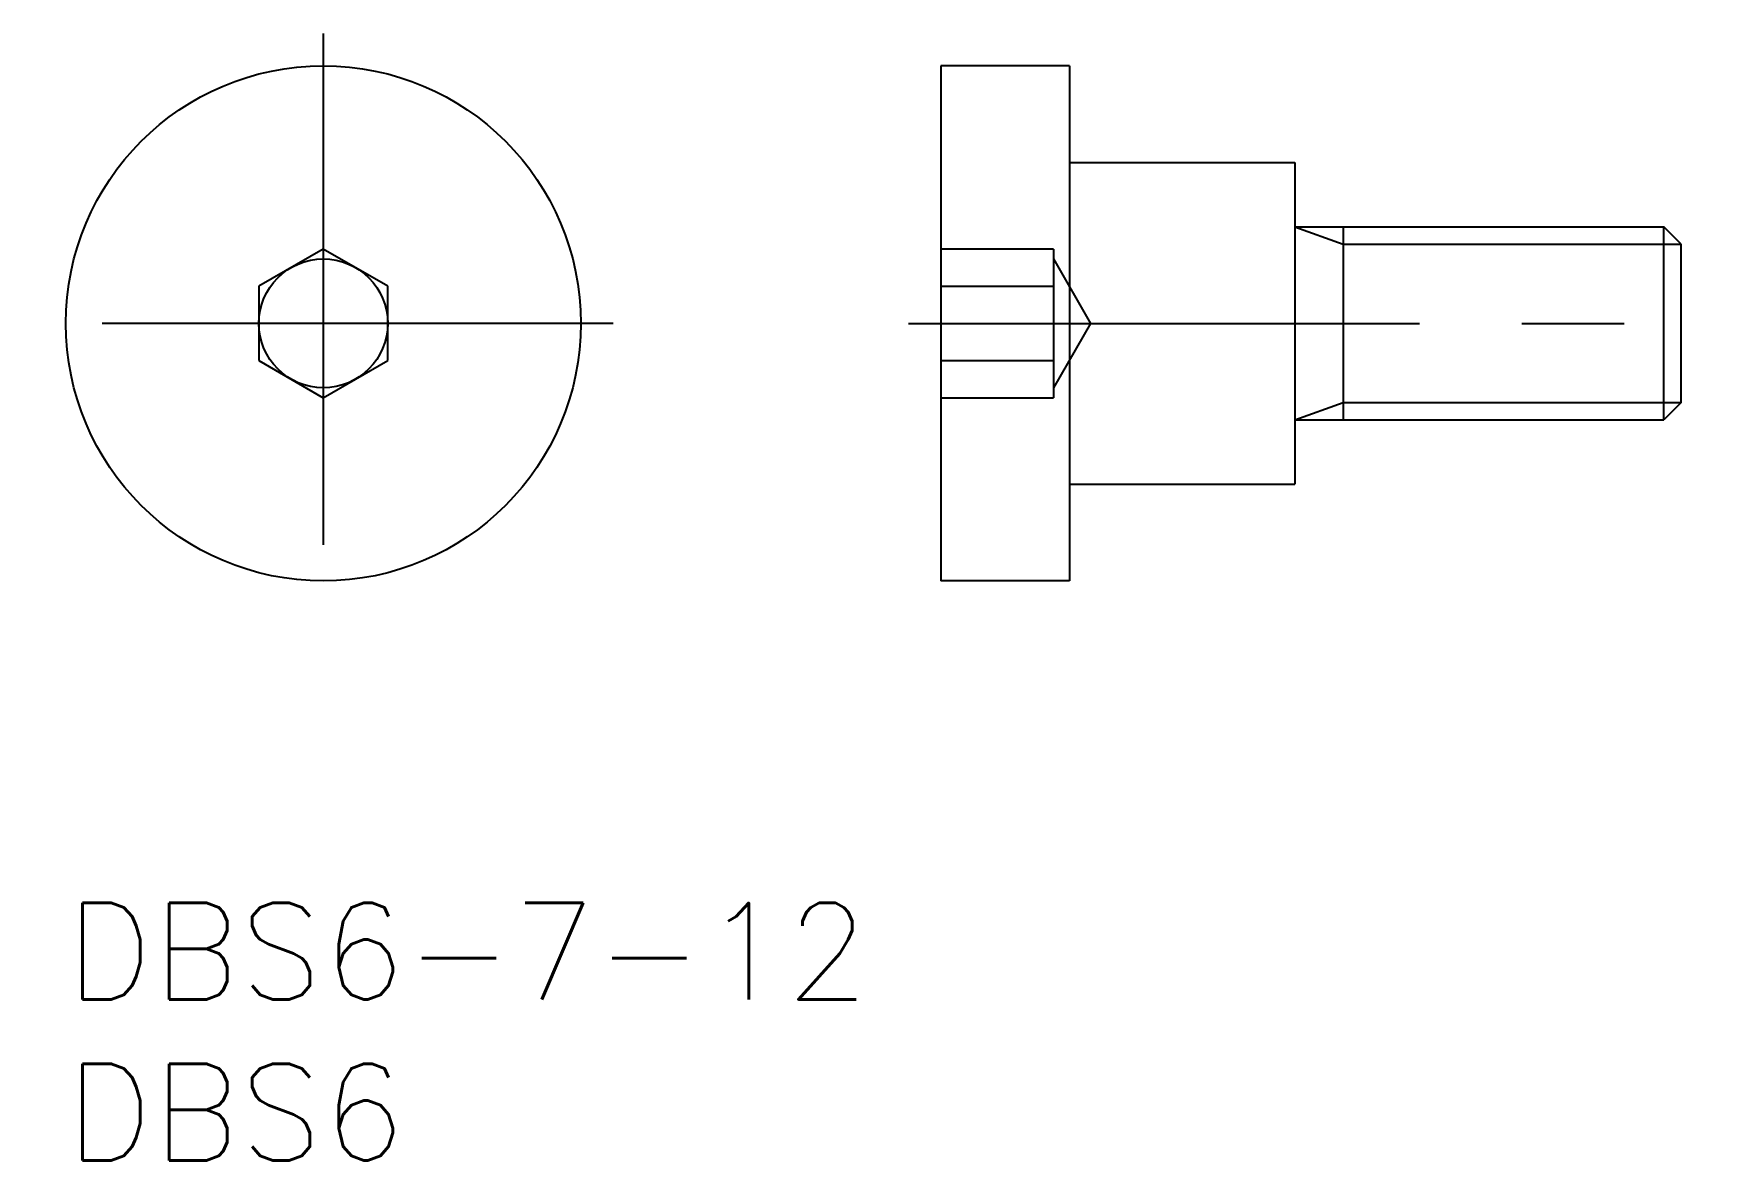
# Model space of a CAD drawing. Extents: x -1 to 51.2, y -8 to 27.
import ezdxf

# ---------------------------------------------------------------- set-up
doc = ezdxf.new("R2010")
doc.units = 0
doc.header["$LTSCALE"] = 0.5
doc.linetypes.add('CENTER', pattern=[50.8, 31.75, -6.35, 6.35, -6.35])
doc.linetypes.add('DASHED', pattern=[19.05, 12.7, -6.35])
for name, color, linetype in [('MSM_CENTER', 1, 'CENTER'), ('MSM_CONTINUOUS', 7, 'CONTINUOUS'), ('MSM_DASHED', 4, 'DASHED'), ('MSM_NARROW', 5, 'CONTINUOUS'), ('MSM_PART_NUMBER', 7, 'CONTINUOUS')]:
    doc.layers.add(name, color=color, linetype=linetype)
doc.styles.get("Standard").update_dxf_attribs({"font": 'txt.shx', "height": 1, "bigfont": 'bigfont.shx'})

# ---------------------------------------------------------------- blocks, each defined once
blk = doc.blocks.new('*U12')
at = {"layer": 'MSM_PART_NUMBER'}
blk.add_text('DBS6-7-12', height=3, dxfattribs=at).set_placement((0, -3))
blk = doc.blocks.new('*U13')
at = {"layer": 'MSM_PART_NUMBER'}
blk.add_text('DBS6', height=3, dxfattribs=at).set_placement((0, -8))

msp = doc.modelspace()

# ---------------------------------------------------------------- linework, layer by layer
at = {"layer": 'MSM_CENTER'}
for p, q in [((8, 27), (8, 9)), ((17, 18), (-1, 18)), ((26.181, 18), (51.181, 18))]:
    msp.add_line(p, q, dxfattribs=at)
at = {"layer": 'MSM_CONTINUOUS'}
for p, q in [((27.181, 26), (27.181, 10)), ((31.181, 26), (27.181, 26)), ((31.181, 26), (31.181, 10)), ((31.181, 23), (38.181, 23)), ((38.181, 23), (38.181, 13)), ((38.181, 21), (49.64, 21)), ((39.681, 21), (39.681, 15)), ((49.64, 15), (49.64, 21)), ((50.181, 20.459), (49.64, 21)), ((50.181, 15.542), (50.181, 20.459)), ((8, 20.309), (6, 19.155)), ((10, 19.155), (8, 20.309)), ((6, 19.155), (6, 16.845)), ((10, 16.845), (10, 19.155)), ((6, 16.845), (8, 15.691)), ((8, 15.691), (10, 16.845)), ((50.181, 15.542), (49.64, 15)), ((38.181, 15), (49.64, 15)), ((31.181, 13), (38.181, 13)), ((31.181, 10), (27.181, 10))]:
    msp.add_line(p, q, dxfattribs=at)
for radius in [8, 2]:
    msp.add_circle((8, 18), radius, dxfattribs=at)
at = {"layer": 'MSM_DASHED'}
for p, q in [((30.681, 20.309), (27.181, 20.309)), ((30.681, 20.309), (30.681, 15.691)), ((30.681, 20), (31.836, 18)), ((27.181, 19.155), (30.681, 19.155)), ((31.836, 18), (30.681, 16)), ((27.181, 16.845), (30.681, 16.845)), ((27.181, 15.691), (30.681, 15.691))]:
    msp.add_line(p, q, dxfattribs=at)
at = {"layer": 'MSM_NARROW'}
for p, q in [((38.181, 21), (39.681, 20.459)), ((39.681, 20.459), (50.181, 20.459)), ((38.181, 15), (39.681, 15.542)), ((39.681, 15.542), (50.181, 15.542))]:
    msp.add_line(p, q, dxfattribs=at)

# ---------------------------------------------------------------- block references
at = {"layer": 'MSM_CONTINUOUS'}
for name in ['*U12', '*U13']:
    msp.add_blockref(name, (0, 0), dxfattribs=at)

doc.saveas('drawing.dxf')
